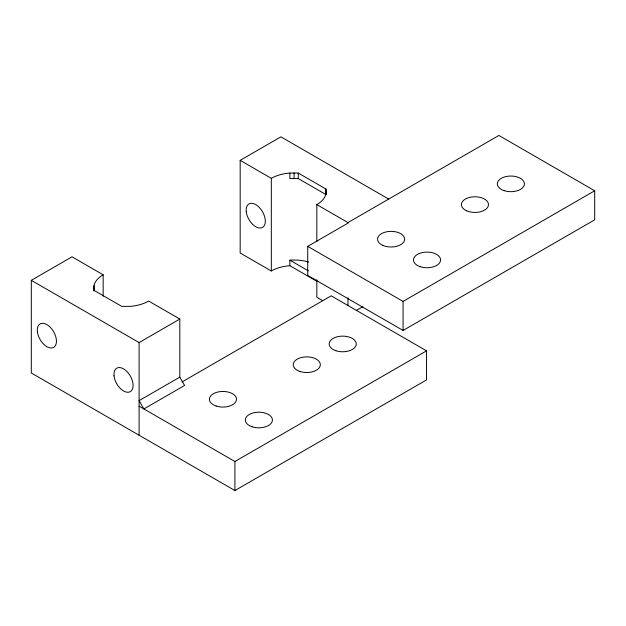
<?xml version="1.0" encoding="UTF-8"?>
<svg xmlns="http://www.w3.org/2000/svg" width="626" height="626" viewBox="0 0 626 626"><rect width="100%" height="100%" fill="white"/><g stroke="black" fill="none" stroke-linecap="round" stroke-linejoin="round"><path stroke-width="0.94" d="M103.165 296.255L103.165 274.798L72.021 256.816L31.3 280.331L31.3 372.986L234.914 490.541L426.549 379.904L426.549 350.857L331.209 295.816L181.986 381.97M93.736 290.699L94.01 285.511A32.184 18.584 0 0 1 103.165 274.798M139.097 435.227L139.097 342.563L179.819 319.049L179.819 377.134L184.607 385.436L143.886 408.95L139.097 400.648L179.819 377.134M316.74 281.223L289.869 265.706A32.184 18.584 0 0 0 271.316 270.988L240.173 253.014L240.173 160.35L271.316 178.332A32.184 18.584 0 0 1 289.869 173.05L298.273 173.05L325.982 189.044L325.982 193.896A32.184 18.584 0 0 1 316.826 204.608L348.447 222.864L307.726 246.37L307.726 275.417L403.066 330.458L594.7 219.82L594.7 190.774L498.883 135.459L347.97 222.582M403.066 330.458L403.066 301.419L594.7 190.774M240.173 160.35L280.894 136.836L388.691 199.076M356.28 310.449L362.931 306.607M139.097 406.18L234.914 461.503L426.549 350.857M325.982 189.044L325.982 194.576L298.273 178.574L289.869 178.574L289.869 173.05M307.726 246.37L403.066 301.419M289.869 265.706L289.869 260.173L308.344 270.839M322.719 300.668L316.826 297.272L316.826 279.712M179.819 319.049L148.675 301.075A32.184 18.584 0 0 1 130.122 306.357L121.718 306.357L94.01 290.362L93.736 287.937M31.3 280.331L139.097 342.563M347.97 297.82L347.97 305.566M326.256 191.47L326.256 194.232M316.826 204.608L316.826 241.667M298.273 173.05L298.273 178.574M294.071 172.886L294.071 178.418M271.316 178.332L271.316 270.988M234.914 461.503L234.914 490.541M94.01 285.511L94.01 291.043M289.869 260.173A32.184 18.584 0 0 1 308.681 262.044M252.09 426.783A13.553 7.825 0 0 0 272.42 420.007A13.553 7.825 0 0 0 252.09 413.238A13.553 7.825 0 0 0 252.09 426.783M216.158 406.039A13.553 7.825 0 0 0 236.487 399.263A13.553 7.825 0 0 0 216.158 392.494A13.553 7.825 0 0 0 216.158 406.039M37.372 331.608A13.553 7.825 60 0 0 52.701 347.79A13.553 7.825 60 0 0 50.534 327.539A13.553 7.825 60 0 0 37.372 331.608M300.003 371.468A13.553 7.825 0 0 0 320.324 364.692A13.553 7.825 0 0 0 300.003 357.915A13.553 7.825 0 0 0 300.003 371.468M335.935 350.724A13.553 7.825 0 0 0 356.257 343.948A13.553 7.825 0 0 0 335.935 337.171A13.553 7.825 0 0 0 335.935 350.724M114.026 375.866A13.553 7.825 60 0 0 129.355 392.048A13.553 7.825 60 0 0 127.188 371.797A13.553 7.825 60 0 0 114.026 375.866M246.245 211.627A13.553 7.825 60 0 0 261.574 227.817A13.553 7.825 60 0 0 259.414 207.566A13.553 7.825 60 0 0 246.245 211.627M504.087 190.633A13.553 7.825 0 0 0 524.408 183.864A13.553 7.825 0 0 0 504.087 177.088A13.553 7.825 0 0 0 504.087 190.633M466.675 210.813A13.553 7.825 0 0 0 488.366 205.625A13.553 7.825 0 0 0 469.743 197.378A13.553 7.825 0 0 0 466.675 210.813M420.242 266.699A13.553 7.825 0 0 0 440.571 259.923A13.553 7.825 0 0 0 420.242 253.154A13.553 7.825 0 0 0 420.242 266.699M382.838 245.384A13.553 7.825 0 0 0 404.521 240.204A13.553 7.825 0 0 0 385.906 231.956A13.553 7.825 0 0 0 382.838 245.384"/></g></svg>
